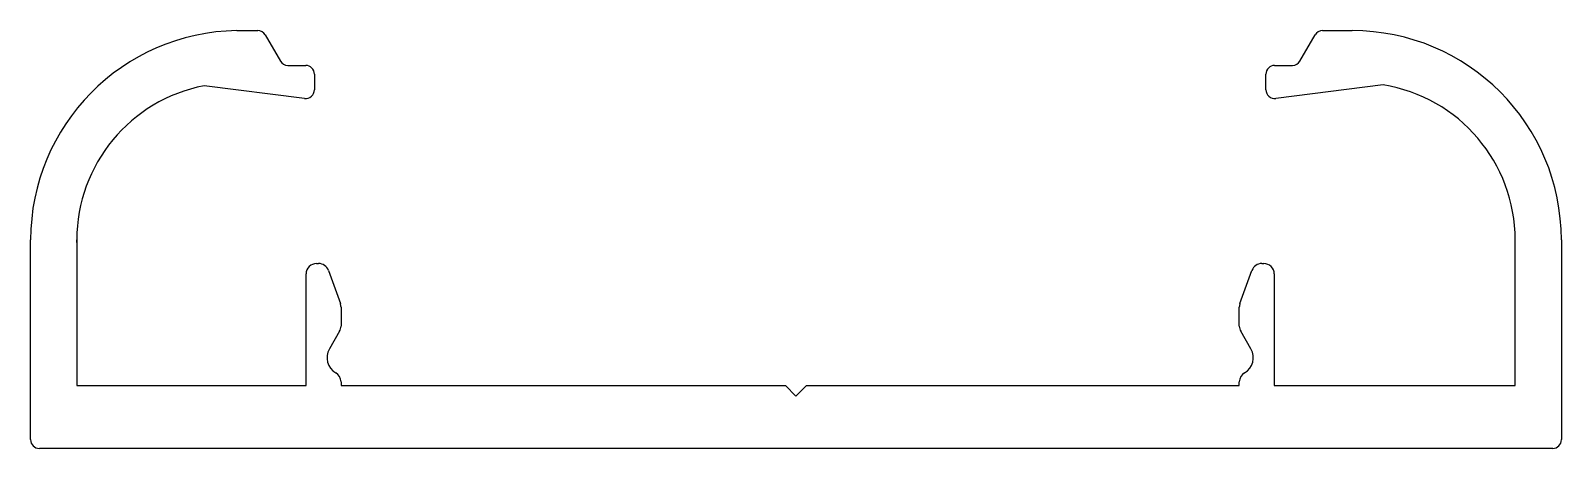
# Model space of a CAD drawing. Extents: x 1298.8 to 1342.7, y -22.1 to -10.2.
import ezdxf

# ---------------------------------------------------------------- set-up
doc = ezdxf.new("R2010")
doc.units = 0
doc.header["$LTSCALE"] = 15
doc.layers.get('0').update_dxf_attribs({"linetype": 'CONTINUOUS'})

msp = doc.modelspace()

# ---------------------------------------------------------------- linework, layer by layer
at = {"color": 0, "linetype": 'CONTINUOUS'}
for p, q in [((1304.723, -10.155), (1305.32, -10.154)), ((1305.537, -10.279), (1305.97, -11.029)), ((1335.19, -11.029), (1335.623, -10.279)), ((1335.84, -10.154), (1336.682, -10.154)), ((1306.186, -11.154), (1306.696, -11.154)), ((1306.946, -11.404), (1306.946, -11.851)), ((1334.214, -11.851), (1334.214, -11.404)), ((1334.464, -11.154), (1334.974, -11.154)), ((1306.664, -12.099), (1303.783, -11.736)), ((1337.572, -11.711), (1334.496, -12.099)), ((1298.813, -21.882), (1298.813, -16.154)), ((1300.137, -16.154), (1300.137, -20.332)), ((1300.137, -16.232), (1300.137, -16.154)), ((1341.358, -20.332), (1341.358, -16.154)), ((1342.682, -16.154), (1342.682, -21.882)), ((1307.008, -16.832), (1307.063, -16.832)), ((1307.345, -17.03), (1307.69, -17.978)), ((1333.47, -17.978), (1333.815, -17.03)), ((1334.097, -16.832), (1334.152, -16.832)), ((1306.708, -20.332), (1306.708, -17.132)), ((1334.452, -17.132), (1334.452, -20.332)), ((1307.708, -18.081), (1307.708, -18.625)), ((1333.452, -18.625), (1333.452, -18.081)), ((1307.668, -18.775), (1307.375, -19.282)), ((1333.785, -19.282), (1333.492, -18.775)), ((1300.137, -20.332), (1306.708, -20.332)), ((1307.708, -20.225), (1307.708, -20.332)), ((1307.708, -20.332), (1320.447, -20.332)), ((1320.447, -20.332), (1320.747, -20.632)), ((1320.747, -20.632), (1321.047, -20.332)), ((1321.047, -20.332), (1333.452, -20.332)), ((1333.452, -20.332), (1333.452, -20.225)), ((1334.452, -20.332), (1341.358, -20.332)), ((1342.432, -22.132), (1299.063, -22.132))]:
    msp.add_line(p, q, dxfattribs=at)
for centre, radius, start, end in [((1304.813, -16.154), 6, 90.8572, 180), ((1305.32, -10.404), 0.25, 30, 90.0498), ((1335.84, -10.404), 0.25, 89.9994, 150), ((1336.682, -16.154), 6, 360, 89.9994), ((1306.186, -10.904), 0.25, 210, 270), ((1306.696, -11.404), 0.25, 360, 90), ((1334.464, -11.404), 0.25, 90, 180), ((1334.974, -10.904), 0.25, 270, 330), ((1304.637, -16.154), 4.5, 100.9352, 180), ((1336.858, -16.154), 4.5, 0, 80.8623), ((1306.696, -11.851), 0.25, 262.819, 360), ((1334.464, -11.851), 0.25, 180, 277.181), ((1307.008, -17.132), 0.3, 90, 180), ((1307.063, -17.132), 0.3, 20, 90), ((1334.097, -17.132), 0.3, 90, 160), ((1334.152, -17.132), 0.3, 0, 90), ((1307.408, -18.081), 0.3, 0, 20), ((1333.752, -18.081), 0.3, 160, 180), ((1307.408, -18.625), 0.3, 330, 0), ((1333.752, -18.625), 0.3, 180, 210), ((1307.808, -19.532), 0.5, 150, 240), ((1333.352, -19.532), 0.5, 300, 30), ((1307.408, -20.225), 0.3, 0, 60), ((1333.752, -20.225), 0.3, 120, 180), ((1299.063, -21.882), 0.25, 180, 270), ((1342.432, -21.882), 0.25, 270, 0)]:
    msp.add_arc(centre, radius, start, end, dxfattribs=at)

doc.saveas('drawing.dxf')
